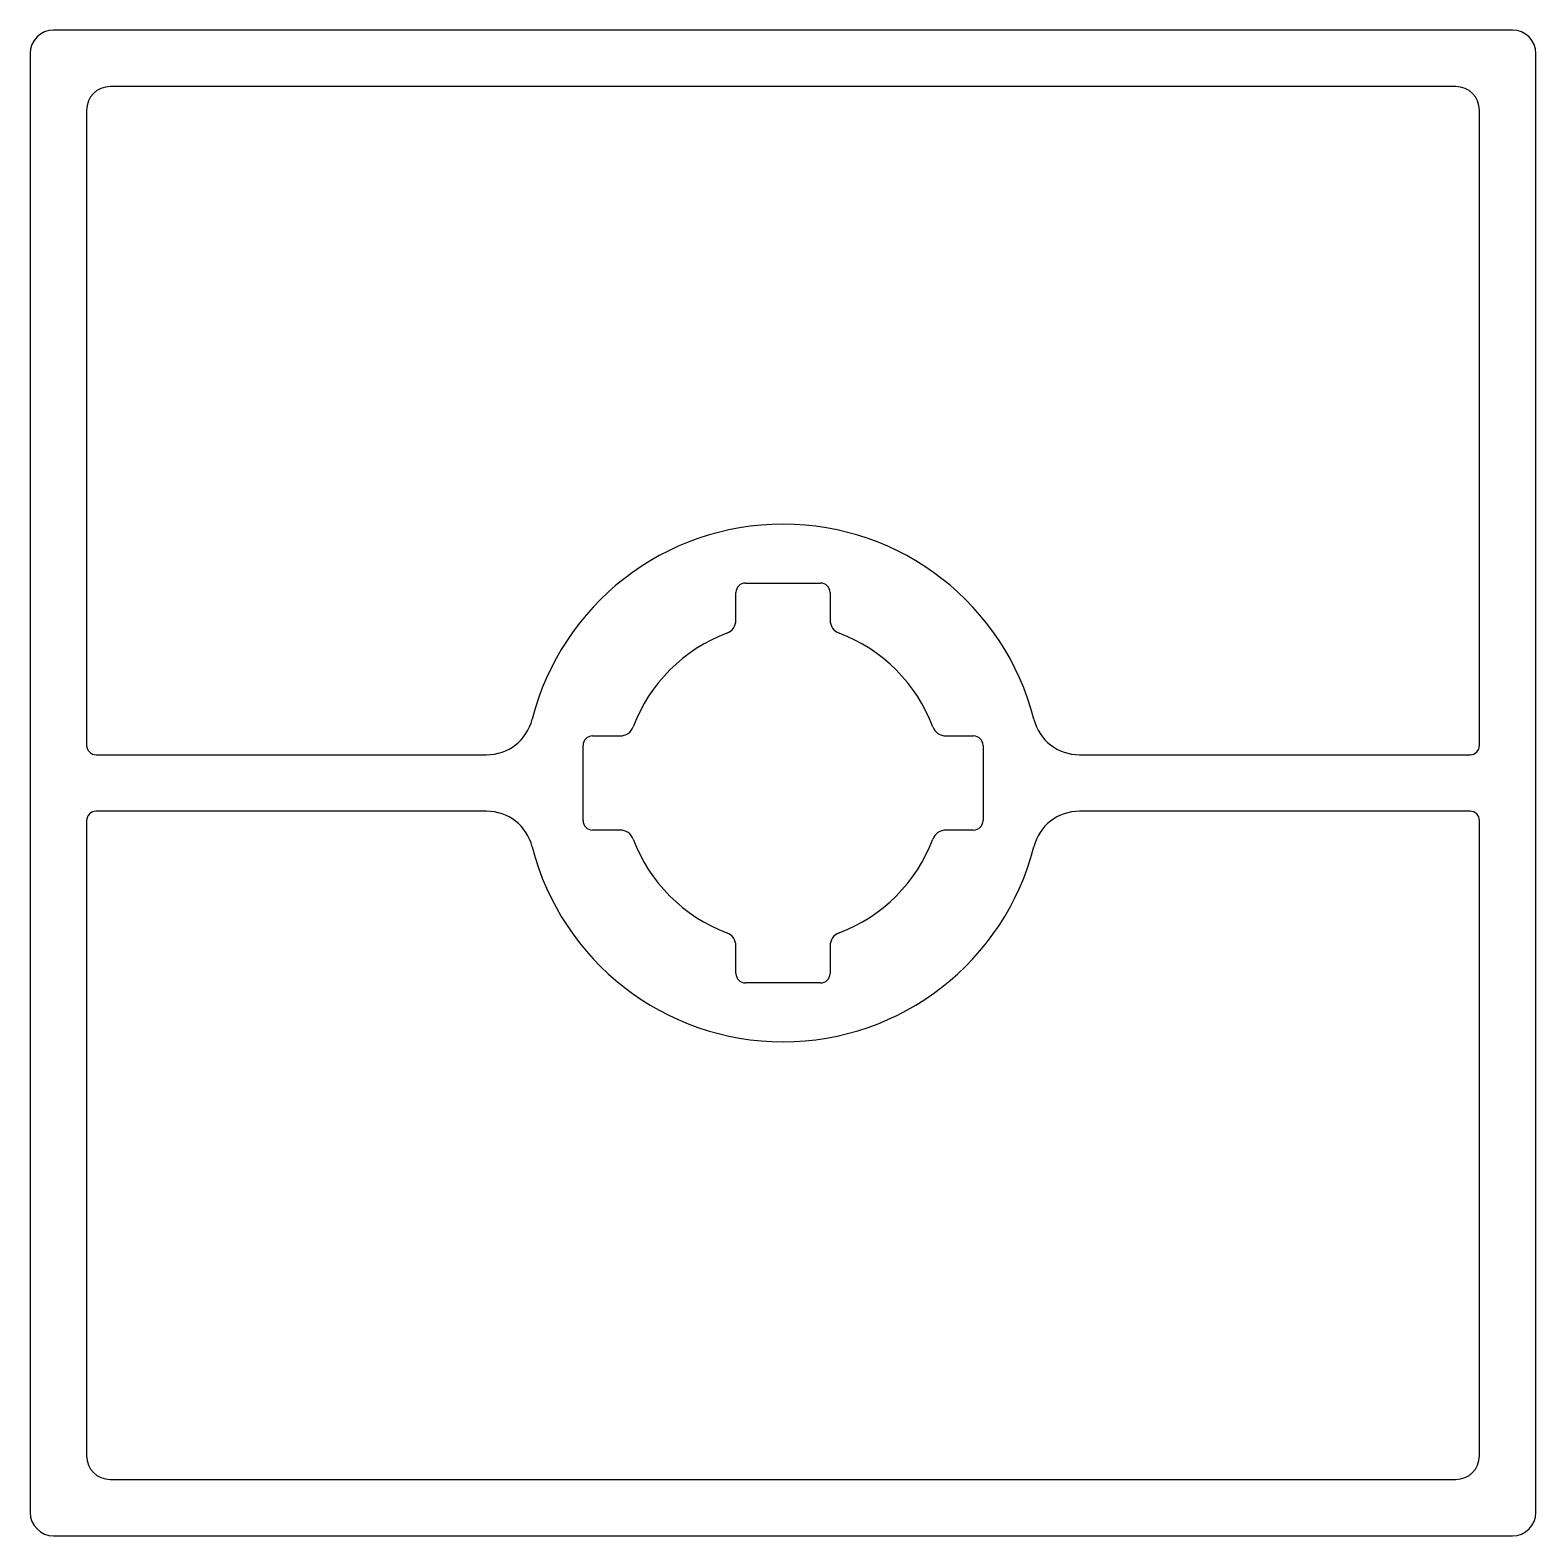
# Model space of a CAD drawing. Extents: x 731.3 to 763.3, y 259.1 to 291.1.
import ezdxf

# ---------------------------------------------------------------- set-up
doc = ezdxf.new("R2010")
doc.units = 0
doc.layers.get('0').update_dxf_attribs({"linetype": 'CONTINUOUS'})

msp = doc.modelspace()

# ---------------------------------------------------------------- linework, layer by layer
for p, q in [((762.828, 291.137), (731.828, 291.137)), ((731.328, 290.637), (731.328, 259.637)), ((763.328, 259.637), (763.328, 290.637)), ((761.628, 289.937), (733.028, 289.937)), ((732.528, 289.437), (732.528, 275.937)), ((762.128, 275.937), (762.128, 289.437)), ((746.528, 279.387), (748.128, 279.387)), ((746.328, 278.601), (746.328, 279.187)), ((748.328, 279.187), (748.328, 278.601)), ((743.078, 274.337), (743.078, 275.937)), ((743.278, 276.137), (743.864, 276.137)), ((750.792, 276.137), (751.378, 276.137)), ((751.578, 275.937), (751.578, 274.337)), ((732.728, 275.737), (741.028, 275.737)), ((753.628, 275.737), (761.928, 275.737)), ((732.528, 274.337), (732.528, 260.837)), ((741.028, 274.537), (732.728, 274.537)), ((761.928, 274.537), (753.628, 274.537)), ((762.128, 260.837), (762.128, 274.337)), ((743.864, 274.137), (743.278, 274.137)), ((751.378, 274.137), (750.792, 274.137)), ((746.328, 271.087), (746.328, 271.673)), ((748.328, 271.673), (748.328, 271.087)), ((748.128, 270.887), (746.528, 270.887)), ((733.028, 260.337), (761.628, 260.337)), ((731.828, 259.137), (762.828, 259.137))]:
    msp.add_line(p, q)
for centre, radius, start, end in [((731.828, 290.637), 0.5, 90, 180), ((762.828, 290.637), 0.5, 0, 90), ((733.028, 289.437), 0.5, 90, 180), ((761.628, 289.437), 0.5, 0, 90), ((747.328, 275.137), 5.5, 14.25, 165.75), ((746.528, 279.187), 0.2, 90, 180), ((748.128, 279.187), 0.2, 0, 90), ((746.028, 278.601), 0.3, 290.57, 0), ((748.628, 278.601), 0.3, 180, 249.43), ((747.328, 275.137), 3.4, 110.57, 159.43), ((747.328, 275.137), 3.4, 20.57, 69.43), ((741.028, 276.737), 1, 270, 345.75), ((753.628, 276.737), 1, 194.25, 270), ((743.864, 276.437), 0.3, 270, 339.43), ((750.792, 276.437), 0.3, 200.57, 270), ((732.728, 275.937), 0.2, 180, 270), ((743.278, 275.937), 0.2, 90, 180), ((751.378, 275.937), 0.2, 0, 90), ((761.928, 275.937), 0.2, 270, 0), ((732.728, 274.337), 0.2, 90, 180), ((741.028, 273.537), 1, 14.25, 90), ((743.278, 274.337), 0.2, 180, 270), ((751.378, 274.337), 0.2, 270, 0), ((753.628, 273.537), 1, 90, 165.75), ((761.928, 274.337), 0.2, 0, 90), ((743.864, 273.837), 0.3, 20.57, 90), ((747.328, 275.137), 3.4, 200.57, 249.43), ((747.328, 275.137), 3.4, 290.57, 339.43), ((750.792, 273.837), 0.3, 90, 159.43), ((747.328, 275.137), 5.5, 194.25, 345.75), ((746.028, 271.673), 0.3, 0, 69.43), ((748.628, 271.673), 0.3, 110.57, 180), ((746.528, 271.087), 0.2, 180, 270), ((748.128, 271.087), 0.2, 270, 0), ((733.028, 260.837), 0.5, 180, 270), ((761.628, 260.837), 0.5, 270, 0), ((731.828, 259.637), 0.5, 180, 270), ((762.828, 259.637), 0.5, 270, 0)]:
    msp.add_arc(centre, radius, start, end)

doc.saveas('drawing.dxf')
